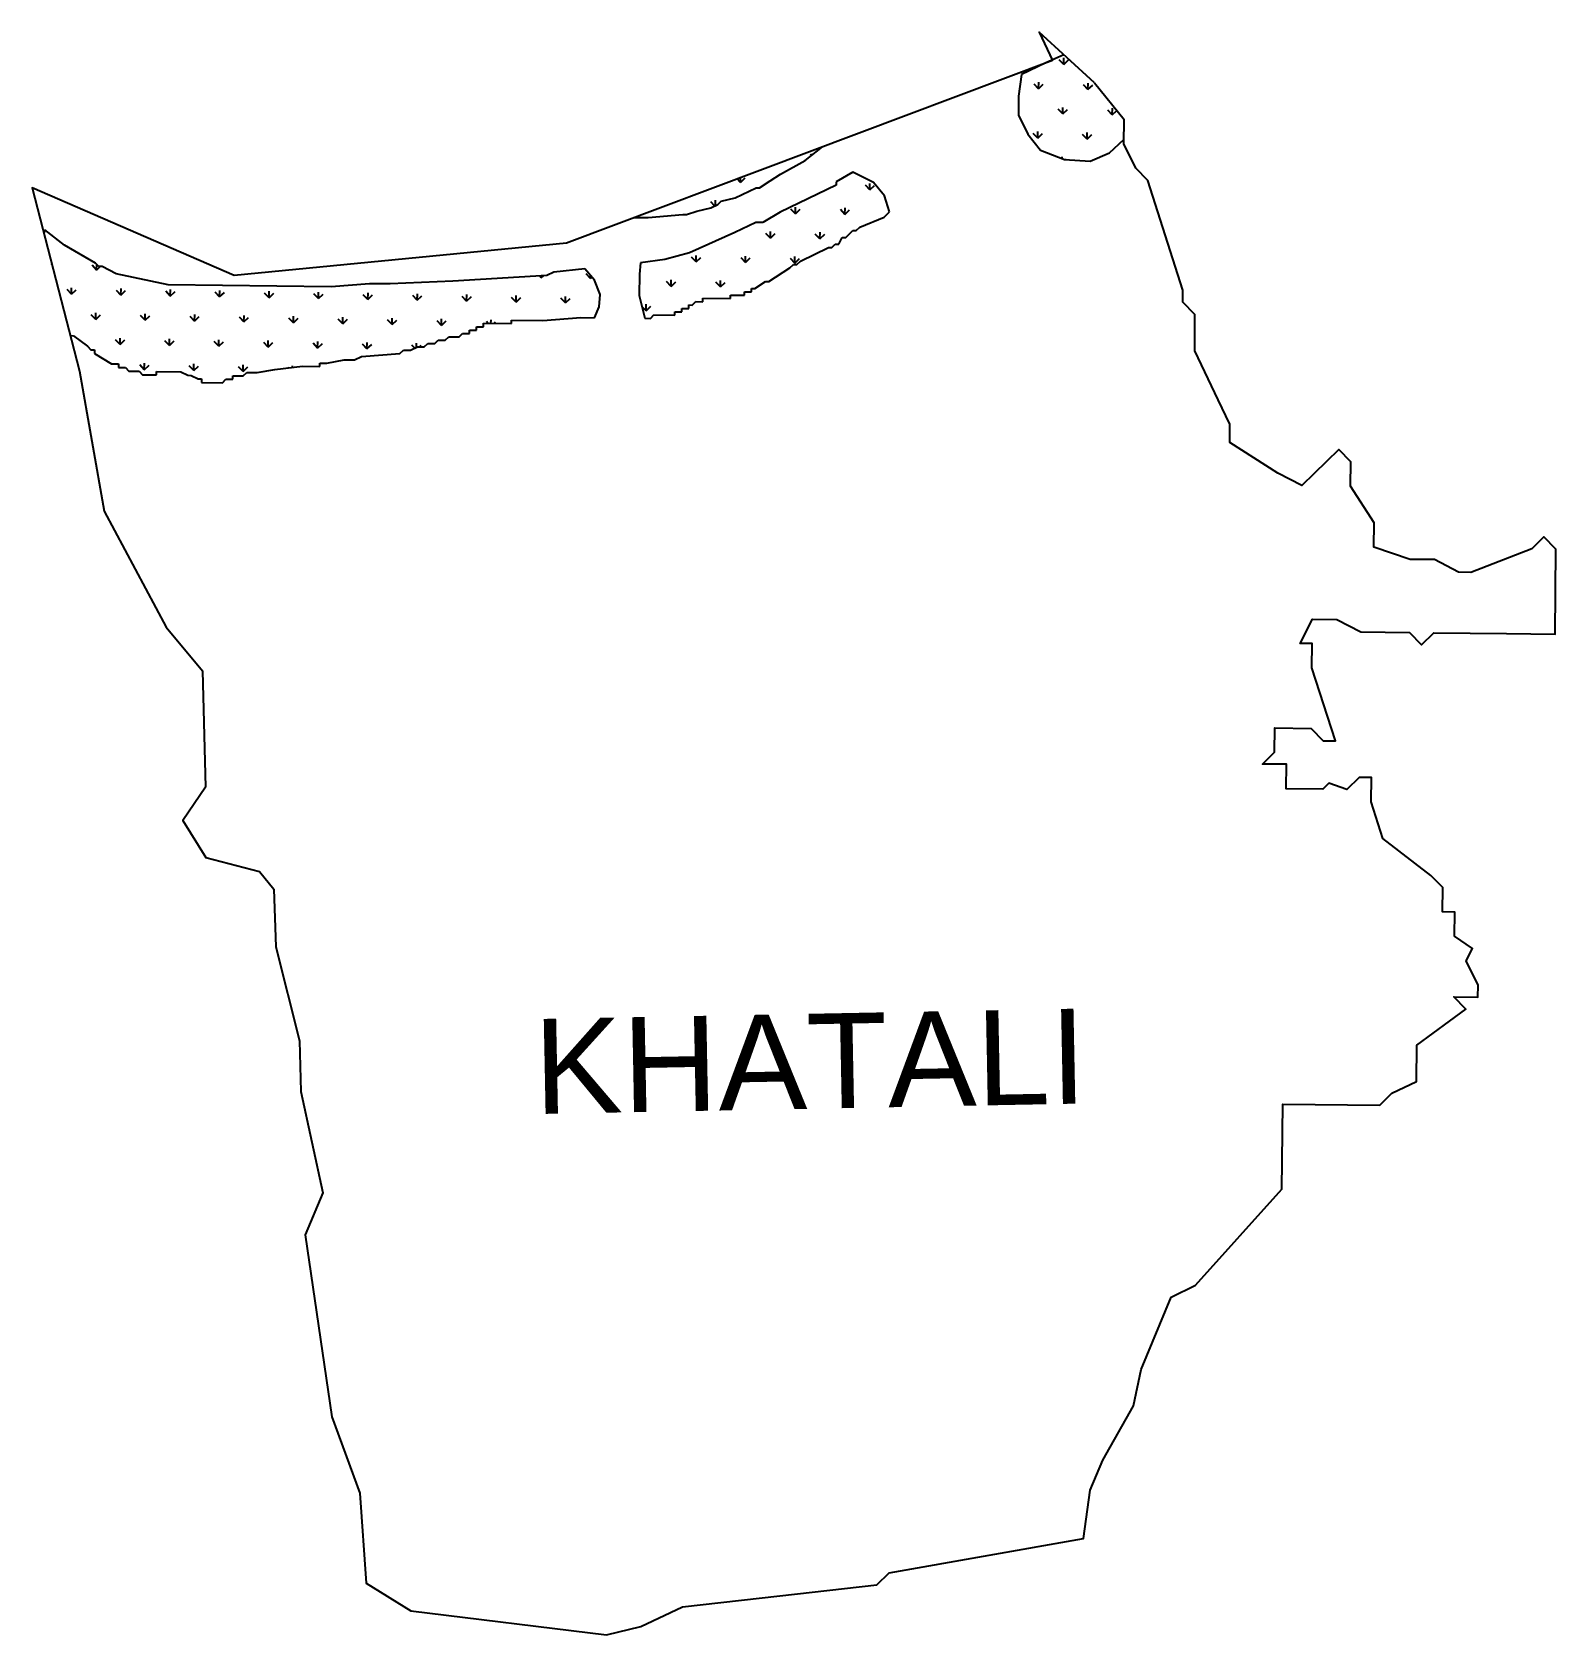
# Model space of a CAD drawing. Header units: feet. Extents: x 262586 to 264331, y 2166896 to 2168732.
import ezdxf

# ---------------------------------------------------------------- set-up
doc = ezdxf.new("R2010")
doc.units = ezdxf.units.FT
doc.header["$MEASUREMENT"] = 0
for name, color, linetype in [('MANGROOVES', 112, 'Continuous'), ('VILLAGE BOUNDRY', 3, 'Continuous'), ('VILLAGE NAME', 250, 'Continuous')]:
    doc.layers.add(name, color=color, linetype=linetype)

msp = doc.modelspace()

# ---------------------------------------------------------------- linework, layer by layer
at = {"color": 3}
msp.add_lwpolyline([(263802.5, 2168673.3), (263836.6, 2168631.4)], dxfattribs=at)
at = {"layer": 'MANGROOVES'}
for p, q in [((263767.6, 2168705.3), (263746.9, 2168696.4)), ((263718.9, 2168682.9), (263715.4, 2168658.2)), ((263746.9, 2168696.4), (263718.9, 2168682.9)), ((263715.4, 2168658.2), (263715.7, 2168636.3)), ((263715.7, 2168636.3), (263726.2, 2168614.8)), ((263726.2, 2168614.8), (263740.6, 2168596.2)), ((263819.9, 2168593.2), (263836.3, 2168608.7)), ((263471.2, 2168584.5), (263491.2, 2168600.1)), ((263491.2, 2168600.1), (263491.3, 2168600.1)), ((263740.6, 2168596.2), (263768.3, 2168585.6)), ((263797.5, 2168583.8), (263819.9, 2168593.2)), ((263443.1, 2168568.9), (263471.2, 2168584.5)), ((263525.7, 2168571), (263506.7, 2168560.2)), ((263549.6, 2168559.4), (263525.7, 2168571)), ((263768.3, 2168585.6), (263797.5, 2168583.8)), ((263391.1, 2168541.7), (263415.1, 2168553.3)), ((263415.1, 2168553.3), (263419.1, 2168553.3)), ((263419.1, 2168553.3), (263431.1, 2168561.1)), ((263431.1, 2168561.1), (263443.1, 2168568.9)), ((263506.6, 2168556.2), (263442.6, 2168525.2)), ((263506.7, 2168560.2), (263506.6, 2168556.2)), ((263562.2, 2168544.1), (263549.6, 2168559.4)), ((263363.1, 2168530.1), (263371.1, 2168534)), ((263371.1, 2168534), (263375.2, 2168537.9)), ((263375.2, 2168537.9), (263391.1, 2168541.7)), ((263567.9, 2168525.6), (263562.2, 2168544.1)), ((263275.8, 2168519.2), (263291.4, 2168519.1)), ((263291.4, 2168519.1), (263331.2, 2168522.5)), ((263331.2, 2168522.5), (263335.2, 2168522.5)), ((263335.2, 2168522.5), (263347.2, 2168526.3)), ((263347.2, 2168526.3), (263363.1, 2168530.1)), ((263442.6, 2168525.2), (263422.6, 2168513.5)), ((263533.9, 2168508.1), (263561.8, 2168519.7)), ((263561.8, 2168519.7), (263567.9, 2168525.6)), ((262600.5, 2168505), (262599.4, 2168501.3)), ((262623, 2168487.5), (262600.5, 2168505)), ((263390.6, 2168501.9), (263338.7, 2168478.7)), ((263414.6, 2168513.6), (263390.6, 2168501.9)), ((263422.6, 2168513.5), (263414.6, 2168513.6)), ((263517.8, 2168496.4), (263521.8, 2168500.3)), ((263521.8, 2168500.3), (263525.9, 2168504.3)), ((263525.9, 2168504.3), (263529.8, 2168504.2)), ((263529.8, 2168504.2), (263533.9, 2168508.1)), ((262658.5, 2168467.1), (262623, 2168487.5)), ((263338.7, 2168478.7), (263310.7, 2168471.1)), ((263465.8, 2168469.2), (263497.8, 2168484.7)), ((263497.8, 2168484.7), (263501.8, 2168484.7)), ((263501.8, 2168484.7), (263505.8, 2168488.6)), ((263505.8, 2168488.6), (263509.8, 2168488.5)), ((263509.8, 2168488.5), (263513.8, 2168496.5)), ((263513.8, 2168496.5), (263517.8, 2168496.4)), ((262662.4, 2168463.1), (262658.5, 2168467.1)), ((262666.4, 2168463.1), (262662.4, 2168463.1)), ((262682.2, 2168454.9), (262666.4, 2168463.1)), ((263219.1, 2168460.3), (263183.3, 2168456.7)), ((263229.9, 2168447.3), (263219.1, 2168460.3)), ((263282.8, 2168467.5), (263281.7, 2168454.2)), ((263310.7, 2168471.1), (263282.8, 2168467.5)), ((263429.7, 2168445.8), (263453.8, 2168461.4)), ((263453.8, 2168461.4), (263457.8, 2168465.3)), ((263457.8, 2168465.3), (263461.8, 2168465.3)), ((263461.8, 2168465.3), (263465.8, 2168469.2)), ((262741.7, 2168442.3), (262682.2, 2168454.9)), ((262928.6, 2168440), (262741.7, 2168442.3)), ((262972.4, 2168443.4), (262928.6, 2168440)), ((262996.2, 2168443.1), (262972.4, 2168443.4)), ((263067.8, 2168446.2), (262996.2, 2168443.1)), ((263175.3, 2168452.9), (263067.8, 2168446.2)), ((263183.3, 2168456.7), (263175.3, 2168452.9)), ((263236.6, 2168431), (263229.9, 2168447.3)), ((263281.7, 2168454.2), (263281.1, 2168430)), ((263413.7, 2168438), (263425.7, 2168445.8)), ((263425.7, 2168445.8), (263429.7, 2168445.8)), ((263235.2, 2168416.9), (263236.6, 2168431)), ((263281.1, 2168430), (263287.7, 2168403.8)), ((263353.9, 2168422.8), (263353.9, 2168426.8)), ((263353.9, 2168426.8), (263385.7, 2168426.4)), ((263385.7, 2168426.4), (263385.8, 2168430.4)), ((263385.8, 2168430.4), (263401.7, 2168430.2)), ((263401.7, 2168430.2), (263401.7, 2168434.2)), ((263401.7, 2168434.2), (263409.7, 2168434.1)), ((263409.7, 2168434.1), (263409.7, 2168438.1)), ((263409.7, 2168438.1), (263413.7, 2168438)), ((263229.9, 2168404.5), (263235.2, 2168416.9)), ((263294, 2168403.7), (263298, 2168407.6)), ((263298, 2168407.6), (263321.9, 2168407.3)), ((263321.9, 2168407.3), (263321.9, 2168411.3)), ((263321.9, 2168411.3), (263329.9, 2168411.2)), ((263329.9, 2168411.2), (263329.9, 2168415.2)), ((263329.9, 2168415.2), (263337.9, 2168415.1)), ((263337.9, 2168415.1), (263337.9, 2168419.1)), ((263337.9, 2168419.1), (263341.9, 2168419)), ((263341.9, 2168419), (263345.9, 2168422.9)), ((263345.9, 2168422.9), (263353.9, 2168422.8)), ((263087, 2168386.3), (263087, 2168390.3)), ((263087, 2168390.3), (263095, 2168390.2)), ((263095, 2168390.2), (263095, 2168394.2)), ((263095, 2168394.2), (263103, 2168394.1)), ((263103, 2168394.1), (263103, 2168398.1)), ((263103, 2168398.1), (263134.9, 2168397.7)), ((263134.9, 2168397.7), (263134.9, 2168401.7)), ((263134.9, 2168401.7), (263170.7, 2168401.2)), ((263170.7, 2168401.2), (263214.5, 2168404.7)), ((263214.5, 2168404.7), (263229.9, 2168404.5)), ((263287.7, 2168403.8), (263294, 2168403.7)), ((262629.7, 2168384), (262633.6, 2168383.9)), ((262633.6, 2168383.9), (262649.4, 2168371.8)), ((262649.4, 2168371.8), (262653.3, 2168367.8)), ((263019.2, 2168367.3), (263027.2, 2168371.2)), ((263027.2, 2168371.2), (263035.1, 2168371.1)), ((263035.1, 2168371.1), (263039.1, 2168375)), ((263039.1, 2168375), (263047.1, 2168374.9)), ((263047.1, 2168374.9), (263051.1, 2168378.8)), ((263051.1, 2168378.8), (263059.1, 2168378.7)), ((263059.1, 2168378.7), (263063.1, 2168382.6)), ((263063.1, 2168382.6), (263075, 2168382.5)), ((263075, 2168382.5), (263079, 2168386.4)), ((263079, 2168386.4), (263087, 2168386.3)), ((262653.3, 2168367.8), (262657.3, 2168367.7)), ((262657.3, 2168367.7), (262657.3, 2168363.7)), ((262657.3, 2168363.7), (262677, 2168351.6)), ((262677, 2168351.6), (262684.9, 2168351.5)), ((262684.9, 2168351.5), (262684.9, 2168347.5)), ((262915.5, 2168348.7), (262915.6, 2168352.6)), ((262915.6, 2168352.6), (262923.5, 2168352.5)), ((262923.5, 2168352.5), (262943.5, 2168356.3)), ((262943.5, 2168356.3), (262955.4, 2168356.1)), ((262955.4, 2168356.1), (262963.4, 2168360)), ((262963.4, 2168360), (263007.2, 2168363.4)), ((263007.2, 2168363.4), (263011.2, 2168367.4)), ((263011.2, 2168367.4), (263019.2, 2168367.3)), ((262684.9, 2168347.5), (262692.8, 2168347.4)), ((262692.8, 2168347.4), (262696.8, 2168343.4)), ((262696.8, 2168343.4), (262708.7, 2168343.2)), ((262708.7, 2168343.2), (262712.6, 2168339.2)), ((262712.6, 2168339.2), (262728.5, 2168339)), ((262728.5, 2168339), (262728.6, 2168343)), ((262728.6, 2168343), (262756.4, 2168342.6)), ((262756.4, 2168342.6), (262764.3, 2168338.6)), ((262764.3, 2168338.6), (262768.3, 2168338.5)), ((262768.3, 2168338.5), (262776.2, 2168334.4)), ((262776.2, 2168334.4), (262780.2, 2168334.4)), ((262780.2, 2168334.4), (262780.1, 2168330.4)), ((262804, 2168330.1), (262808, 2168334.1)), ((262808, 2168334.1), (262816, 2168334)), ((262816, 2168334), (262816, 2168337.9)), ((262816, 2168337.9), (262827.9, 2168337.8)), ((262827.9, 2168337.8), (262832, 2168341.7)), ((262832, 2168341.7), (262843.9, 2168341.6)), ((262843.9, 2168341.6), (262863.8, 2168345.3)), ((262863.8, 2168345.3), (262895.7, 2168348.9)), ((262895.7, 2168348.9), (262915.5, 2168348.7)), ((262780.1, 2168330.4), (262804, 2168330.1))]:
    msp.add_line(p, q, dxfattribs=at)
at = {"layer": 'MANGROOVES', "linetype": 'Continuous'}
for p, q in [((263767.3, 2168694.4), (263762.1, 2168699.7)), ((263767.3, 2168694.4), (263767.4, 2168701.9)), ((263767.3, 2168694.4), (263772.7, 2168699.6)), ((263738.5, 2168666.6), (263733.3, 2168672)), ((263738.5, 2168666.6), (263738.7, 2168674.1)), ((263738.5, 2168666.6), (263743.9, 2168671.8)), ((263795.1, 2168665.6), (263789.9, 2168671)), ((263795.1, 2168665.6), (263795.2, 2168673.1)), ((263795.1, 2168665.6), (263800.5, 2168670.8)), ((263766.3, 2168637.8), (263766.4, 2168645.3)), ((263822.9, 2168636.8), (263823, 2168644.3)), ((263766.3, 2168637.8), (263761.1, 2168643.2)), ((263766.3, 2168637.8), (263771.7, 2168643)), ((263822.9, 2168636.8), (263817.7, 2168642.2)), ((263822.9, 2168636.8), (263828.1, 2168641.8)), ((263737.5, 2168610), (263732.3, 2168615.4)), ((263737.5, 2168610), (263737.7, 2168617.5)), ((263737.5, 2168610), (263742.9, 2168615.2)), ((263794.1, 2168609), (263788.9, 2168614.4)), ((263794.1, 2168609), (263794.2, 2168616.5)), ((263794.1, 2168609), (263799.5, 2168614.2)), ((263478.6, 2168590.3), (263477.3, 2168591.6)), ((263482.7, 2168593.4), (263482.7, 2168593.7)), ((263765.4, 2168586.7), (263765.5, 2168588.7)), ((263769.8, 2168585.5), (263770.7, 2168586.4)), ((263397.2, 2168559.4), (263393.3, 2168563.4)), ((263397.2, 2168559.4), (263397.3, 2168564.9)), ((263397.2, 2168559.4), (263402.6, 2168564.6)), ((263545.4, 2168550.7), (263540.2, 2168556.1)), ((263545.4, 2168550.7), (263545.5, 2168558.2)), ((263545.4, 2168550.7), (263550.8, 2168556)), ((263367.7, 2168532.3), (263363.2, 2168537)), ((263368.4, 2168532.7), (263368.5, 2168539.1)), ((263370.7, 2168533.8), (263373.8, 2168536.8)), ((263311.9, 2168532.6), (263311.7, 2168532.7)), ((263311.9, 2168532.6), (263312.2, 2168532.9)), ((263311.9, 2168532.6), (263311.9, 2168532.8)), ((263460.2, 2168523.5), (263455, 2168528.9)), ((263460.2, 2168523.5), (263460.3, 2168531)), ((263460.2, 2168523.5), (263465.6, 2168528.7)), ((263516.8, 2168522.8), (263511.6, 2168528.2)), ((263516.8, 2168522.8), (263516.9, 2168530.3)), ((263516.8, 2168522.8), (263522.2, 2168528)), ((263431.6, 2168495.6), (263426.4, 2168500.9)), ((263431.6, 2168495.6), (263431.7, 2168503.1)), ((263431.6, 2168495.6), (263437, 2168500.8)), ((263488.2, 2168494.9), (263482.9, 2168500.2)), ((263488.2, 2168494.9), (263488.3, 2168502.4)), ((263488.2, 2168494.9), (263493.6, 2168500.1)), ((262608.7, 2168465.2), (262608.8, 2168465.3)), ((262659.9, 2168459.1), (262654.7, 2168464.5)), ((262659.9, 2168459.1), (262660.1, 2168465.6)), ((262659.9, 2168459.1), (262664.1, 2168463.1)), ((263346.4, 2168468.3), (263341.2, 2168473.7)), ((263346.4, 2168468.3), (263346.5, 2168475.8)), ((263346.4, 2168468.3), (263351.8, 2168473.6)), ((263403, 2168467.6), (263397.8, 2168473)), ((263403, 2168467.6), (263403.1, 2168475.1)), ((263403, 2168467.6), (263408.4, 2168472.9)), ((263459.6, 2168466.9), (263454.3, 2168472.3)), ((263459.6, 2168466.9), (263459.6, 2168474.4)), ((263459.6, 2168466.9), (263464.9, 2168472.2)), ((263169, 2168450.2), (263166.9, 2168452.3)), ((263169, 2168450.2), (263171.5, 2168452.6)), ((263169, 2168450.2), (263169, 2168452.5)), ((263225.5, 2168449.2), (263220.3, 2168454.6)), ((263225.5, 2168449.2), (263225.6, 2168452.5)), ((263225.5, 2168449.2), (263227.1, 2168450.7)), ((263317.8, 2168440.4), (263312.6, 2168445.8)), ((263317.8, 2168440.4), (263317.9, 2168447.9)), ((263317.8, 2168440.4), (263323.2, 2168445.6)), ((263374.4, 2168439.7), (263369.1, 2168445.1)), ((263374.4, 2168439.7), (263374.5, 2168447.2)), ((263374.4, 2168439.7), (263379.7, 2168444.9)), ((262631.2, 2168431.3), (262626, 2168436.7)), ((262631.2, 2168431.3), (262631.3, 2168438.8)), ((262631.2, 2168431.3), (262636.6, 2168436.5)), ((262687.7, 2168430.3), (262682.5, 2168435.7)), ((262687.7, 2168430.3), (262687.9, 2168437.8)), ((262687.7, 2168430.3), (262693.1, 2168435.5)), ((262744.3, 2168429.3), (262739.1, 2168434.7)), ((262744.3, 2168429.3), (262744.4, 2168436.8)), ((262744.3, 2168429.3), (262749.7, 2168434.5)), ((262800.8, 2168428.3), (262795.6, 2168433.7)), ((262800.8, 2168428.3), (262801, 2168435.8)), ((262800.8, 2168428.3), (262806.2, 2168433.5)), ((262857.4, 2168427.3), (262852.2, 2168432.7)), ((262857.4, 2168427.3), (262857.5, 2168434.8)), ((262857.4, 2168427.3), (262862.8, 2168432.6)), ((262914, 2168426.4), (262908.8, 2168431.8)), ((262914, 2168426.4), (262914.1, 2168433.9)), ((262914, 2168426.4), (262919.4, 2168431.6)), ((262970.5, 2168425.4), (262965.3, 2168430.8)), ((262970.5, 2168425.4), (262970.7, 2168432.9)), ((262970.5, 2168425.4), (262975.9, 2168430.6)), ((263027.1, 2168424.4), (263021.9, 2168429.8)), ((263027.1, 2168424.4), (263027.2, 2168431.9)), ((263027.1, 2168424.4), (263032.5, 2168429.6)), ((263083.6, 2168423.4), (263078.4, 2168428.8)), ((263083.6, 2168423.4), (263083.8, 2168430.9)), ((263083.6, 2168423.4), (263089, 2168428.6)), ((263140.2, 2168422.4), (263135, 2168427.8)), ((263140.2, 2168422.4), (263140.3, 2168429.9)), ((263140.2, 2168422.4), (263145.6, 2168427.6)), ((263196.8, 2168421.4), (263191.6, 2168426.8)), ((263196.8, 2168421.4), (263196.9, 2168428.9)), ((263196.8, 2168421.4), (263202.2, 2168426.6)), ((262658.9, 2168402.5), (262653.7, 2168407.9)), ((262658.9, 2168402.5), (262659.1, 2168410)), ((262658.9, 2168402.5), (262664.3, 2168407.7)), ((262715.5, 2168401.5), (262710.3, 2168406.9)), ((262715.5, 2168401.5), (262715.6, 2168409)), ((262715.5, 2168401.5), (262720.9, 2168406.7)), ((262772.1, 2168400.5), (262766.9, 2168405.9)), ((262772.1, 2168400.5), (262772.2, 2168408)), ((262772.1, 2168400.5), (262777.5, 2168405.8)), ((262828.6, 2168399.6), (262828.8, 2168407.1)), ((262885.2, 2168398.6), (262885.3, 2168406.1)), ((263289.2, 2168412.4), (263284.3, 2168417.5)), ((263289.2, 2168412.4), (263289.3, 2168419.9)), ((263289.2, 2168412.4), (263294.5, 2168417.7)), ((262828.6, 2168399.6), (262823.4, 2168405)), ((262828.6, 2168399.6), (262834, 2168404.8)), ((262885.2, 2168398.6), (262880, 2168404)), ((262885.2, 2168398.6), (262890.6, 2168403.8)), ((262941.7, 2168397.6), (262936.5, 2168403)), ((262941.7, 2168397.6), (262941.9, 2168405.1)), ((262941.7, 2168397.6), (262947.1, 2168402.8)), ((262998.3, 2168396.6), (262993.1, 2168402)), ((262998.3, 2168396.6), (262998.4, 2168404.1)), ((262998.3, 2168396.6), (263003.7, 2168401.8)), ((263054.9, 2168395.6), (263049.7, 2168401)), ((263054.9, 2168395.6), (263055, 2168403.1)), ((263054.9, 2168395.6), (263060.3, 2168400.8)), ((263108.2, 2168398), (263106.2, 2168400)), ((263111.5, 2168398), (263111.6, 2168402.1)), ((263114.8, 2168397.9), (263116.8, 2168399.8)), ((262686.7, 2168373.7), (262681.5, 2168379.1)), ((262686.7, 2168373.8), (262686.9, 2168381.2)), ((262686.7, 2168373.7), (262692.1, 2168379)), ((262743.3, 2168372.8), (262738.1, 2168378.2)), ((262743.3, 2168372.8), (262743.4, 2168380.3)), ((262743.3, 2168372.8), (262748.7, 2168378)), ((262799.9, 2168371.8), (262794.6, 2168377.2)), ((262799.9, 2168371.8), (262800, 2168379.3)), ((262799.9, 2168371.8), (262805.3, 2168377)), ((262856.4, 2168370.8), (262851.2, 2168376.2)), ((262856.4, 2168370.8), (262856.5, 2168378.3)), ((262856.4, 2168370.8), (262861.8, 2168376)), ((262913, 2168369.8), (262907.8, 2168375.2)), ((262913, 2168369.8), (262913.1, 2168377.3)), ((262913, 2168369.8), (262918.4, 2168375)), ((262969.5, 2168368.8), (262964.3, 2168374.2)), ((262969.5, 2168368.8), (262969.7, 2168376.3)), ((262969.5, 2168368.8), (262974.9, 2168374)), ((263024.2, 2168369.7), (263020.9, 2168373.2)), ((263026.1, 2168370.7), (263026.2, 2168375.3)), ((263029.5, 2168371.1), (263031.5, 2168373)), ((262714.5, 2168345), (262709.3, 2168350.4)), ((262714.5, 2168345), (262714.7, 2168352.5)), ((262714.5, 2168345), (262719.9, 2168350.2)), ((262771.1, 2168344), (262771.2, 2168351.5)), ((262827.6, 2168343), (262827.8, 2168350.5)), ((262771.1, 2168344), (262765.9, 2168349.4)), ((262771.1, 2168344), (262776.5, 2168349.2)), ((262827.6, 2168343), (262822.4, 2168348.4)), ((262827.6, 2168343), (262833, 2168348.2)), ((262879.3, 2168347.1), (262879, 2168347.4)), ((262884.3, 2168347.6), (262884.3, 2168349.5))]:
    msp.add_line(p, q, dxfattribs=at)
at = {"layer": 'VILLAGE BOUNDRY', "color": 3}
msp.add_lwpolyline([(263802.5, 2168673.3), (263739.2, 2168731.5), (263754.5, 2168699), (263754.5, 2168699), (263754.5, 2168699), (263754.5, 2168699), (263754.5, 2168699), (263198, 2168490), (263198, 2168490), (263198, 2168490), (263198, 2168490), (263198, 2168490), (262817.5, 2168452.8), (262586, 2168553.1), (262640.3, 2168343.4), (262668.7, 2168183.2), (262668.7, 2168183.2), (262668.7, 2168183.2), (262668.7, 2168183.2), (262739.6, 2168050.2), (262739.6, 2168050.2), (262739.6, 2168050.2), (262739.6, 2168050.2), (262739.6, 2168050.2), (262781, 2168000.2), (262784.6, 2167867.1), (262758.7, 2167828.9), (262758.7, 2167828.9), (262784.9, 2167786.7), (262846.5, 2167770.6), (262846.5, 2167770.6), (262863, 2167750.2), (262865.3, 2167684.4), (262892.1, 2167576.5), (262893.7, 2167518.6), (262893.7, 2167518.6), (262893.7, 2167518.6), (262918.8, 2167402.6), (262898.8, 2167354.5), (262898.8, 2167354.5), (262929.3, 2167146.3), (262929.3, 2167146.3), (262929.3, 2167146.3), (262961.2, 2167058.9), (262961.2, 2167058.9), (262968.6, 2166955.8), (263019.8, 2166924.1), (263243.9, 2166896.5), (263243.9, 2166896.5), (263243.9, 2166896.5), (263283.2, 2166906.1), (263330.8, 2166928.6), (263442.1, 2166941.2), (263553.4, 2166953.8), (263567.4, 2166967.6), (263790.1, 2167006.7), (263797.7, 2167062.2), (263812, 2167096.7), (263847.4, 2167158.8), (263856.1, 2167200.3), (263890.5, 2167283.3), (263918.4, 2167296.9), (264017, 2167406.9), (264018.1, 2167504.1), (264129.2, 2167502.8), (264143.2, 2167516.6), (264171.2, 2167530.1), (264171.7, 2167571.8), (264227.7, 2167612.8), (264214, 2167626.9), (264241.7, 2167626.5), (264241.9, 2167640.5), (264228.3, 2167668.4), (264235.3, 2167682.3), (264214.7, 2167696.3), (264215.1, 2167724.1), (264201.2, 2167724.3), (264201.5, 2167752.1), (264187.8, 2167766.1), (264132.7, 2167808.4), (264119.3, 2167850.2), (264119.6, 2167878), (264105.7, 2167878.2), (264091.7, 2167864.4), (264070.9, 2167871.6), (264063.9, 2167864.8), (264022.2, 2167865.2), (264022.5, 2167893.3), (263994.8, 2167893.3), (264008.8, 2167907.1), (264009.1, 2167934.8), (264050.8, 2167934.3), (264064.5, 2167920.1), (264078.4, 2167920.1), (264051.6, 2168003.8), (264051.9, 2168031.6), (264038, 2168031.7), (264052.3, 2168059.4), (264080, 2168059), (264107.6, 2168044.8), (264163.2, 2168044.2), (264176.9, 2168030.1), (264191, 2168043.9), (264274.3, 2168042.9), (264329.9, 2168042.3), (264331, 2168139.5), (264317.2, 2168153.5), (264303.2, 2168139.8), (264233.4, 2168112.8), (264219.5, 2168113), (264191.9, 2168127.5), (264164.1, 2168127.5), (264122.6, 2168141.9), (264122.9, 2168169.7), (264095.7, 2168211.7), (264096, 2168239.5), (264082.2, 2168253.5), (264040.1, 2168212.3), (264012.5, 2168226.5), (263957.5, 2168261.8), (263957.6, 2168282.7), (263944, 2168310.6), (263917.3, 2168366.5), (263917.3, 2168408.2), (263903.6, 2168422.2), (263903.8, 2168436.1), (263863.5, 2168561.6), (263849.8, 2168575.6), (263836.2, 2168603.6), (263836.6, 2168631.4)], dxfattribs=at)

# ---------------------------------------------------------------- texts
at = {"layer": 'VILLAGE NAME', "insert": (263159.5, 2167601.5), "char_height": 108.748, "attachment_point": 1, "rotation": 1.1028}
msp.add_mtext_dynamic_manual_height_columns('{\\fArial|b0|i0|c0|p34;KHATALI}', width=726.929, gutter_width=543.7, heights=[0], dxfattribs=at)
msp.add_mtext_dynamic_manual_height_columns('{\\fArial|b0|i0|c0|p34;KHATALI}', width=726.929, gutter_width=543.7, heights=[0], dxfattribs=at)

doc.saveas('drawing.dxf')
